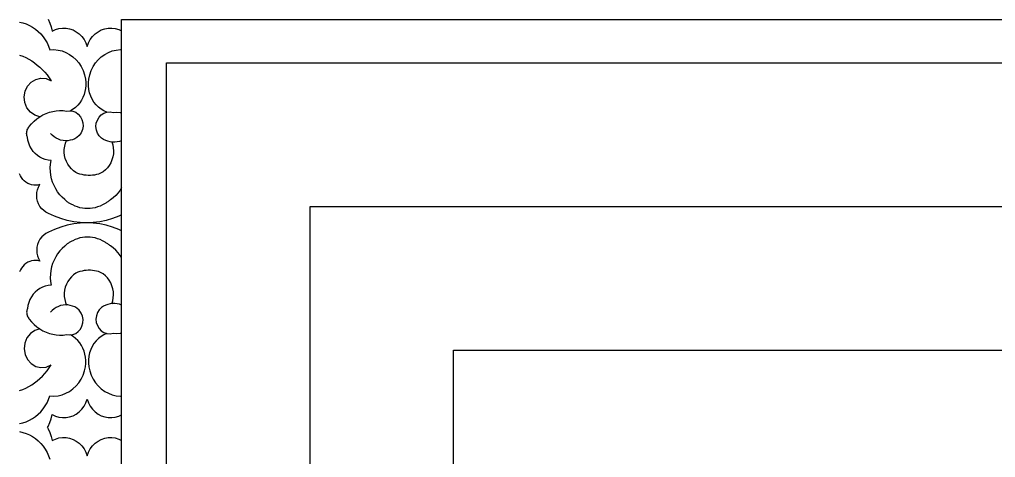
# Model space of a CAD drawing. Extents: x 1188826 to 1909461, y 608442 to 1651179.
# Drawn here: x 1660781 to 1661461, y 1032239 to 1032543 of the extents above; entities that cross this region are included whole.
import ezdxf

# ---------------------------------------------------------------- set-up
doc = ezdxf.new("R2010")
doc.units = 0
doc.header["$LTSCALE"] = 1000
doc.header["$MEASUREMENT"] = 0
doc.layers.add('立面线', color=40, linetype='Continuous')

msp = doc.modelspace()

# ---------------------------------------------------------------- linework, layer by layer
at = {"layer": '立面线'}
for p, q in [((1660781.41, 1032541.6), (1660783.79, 1032541.09)), ((1660783.79, 1032541.09), (1660786.11, 1032540.35)), ((1660786.11, 1032540.35), (1660788.36, 1032539.38)), ((1660788.36, 1032539.38), (1660790.52, 1032538.19)), ((1660790.52, 1032538.19), (1660792.57, 1032536.79)), ((1660801.26, 1032543.64), (1660802.51, 1032541)), ((1660802.51, 1032541), (1660803.5, 1032538.24)), ((1660803.5, 1032538.24), (1660804.23, 1032535.38)), ((1660852.52, 1028443.42), (1660852.52, 1032543.42)), ((1660852.52, 1032543.42), (1668914.97, 1032543.42)), ((1660792.57, 1032536.79), (1660794.5, 1032535.2)), ((1660794.5, 1032535.2), (1660796.27, 1032533.42)), ((1660796.27, 1032533.42), (1660797.9, 1032531.48)), ((1660797.9, 1032531.48), (1660799.34, 1032529.38)), ((1660804.23, 1032535.38), (1660806.5, 1032536.46)), ((1660806.5, 1032536.46), (1660808.89, 1032537.17)), ((1660808.89, 1032537.17), (1660811.36, 1032537.5)), ((1660811.36, 1032537.5), (1660813.84, 1032537.44)), ((1660813.84, 1032537.44), (1660816.29, 1032537)), ((1660816.29, 1032537), (1660818.65, 1032536.18)), ((1660818.65, 1032536.18), (1660820.88, 1032534.99)), ((1660820.88, 1032534.99), (1660822.93, 1032533.48)), ((1660822.93, 1032533.48), (1660824.75, 1032531.65)), ((1660824.75, 1032531.65), (1660826.31, 1032529.57)), ((1660830.7, 1032529.57), (1660832.26, 1032531.65)), ((1660832.26, 1032531.65), (1660834.08, 1032533.48)), ((1660834.08, 1032533.48), (1660836.13, 1032534.99)), ((1660836.13, 1032534.99), (1660838.36, 1032536.18)), ((1660838.36, 1032536.18), (1660840.72, 1032537)), ((1660840.72, 1032537), (1660843.17, 1032537.44)), ((1660843.17, 1032537.44), (1660845.65, 1032537.5)), ((1660845.65, 1032537.5), (1660848.11, 1032537.17)), ((1660848.11, 1032537.17), (1660850.51, 1032536.46)), ((1660850.51, 1032536.46), (1660852.52, 1032535.5)), ((1660799.34, 1032529.38), (1660800.61, 1032527.15)), ((1660800.61, 1032527.15), (1660801.68, 1032524.8)), ((1660801.68, 1032524.8), (1660802.54, 1032522.36)), ((1660826.31, 1032529.57), (1660827.57, 1032527.26)), ((1660827.57, 1032527.26), (1660828.5, 1032524.78)), ((1660828.5, 1032524.78), (1660829.44, 1032527.26)), ((1660829.44, 1032527.26), (1660830.7, 1032529.57)), ((1660781.41, 1032518.74), (1660783.62, 1032517.91)), ((1660783.62, 1032517.91), (1660785.77, 1032516.94)), ((1660802.54, 1032522.36), (1660805.39, 1032522.49)), ((1660805.39, 1032522.49), (1660808.23, 1032522.23)), ((1660808.23, 1032522.23), (1660811.02, 1032521.59)), ((1660811.02, 1032521.59), (1660813.71, 1032520.58)), ((1660813.71, 1032520.58), (1660816.27, 1032519.21)), ((1660816.27, 1032519.21), (1660818.64, 1032517.51)), ((1660818.64, 1032517.51), (1660820.8, 1032515.5)), ((1660836.21, 1032515.5), (1660838.37, 1032517.51)), ((1660838.37, 1032517.51), (1660840.74, 1032519.21)), ((1660840.74, 1032519.21), (1660843.29, 1032520.58)), ((1660843.29, 1032520.58), (1660845.99, 1032521.59)), ((1660845.99, 1032521.59), (1660848.78, 1032522.23)), ((1660848.78, 1032522.23), (1660851.62, 1032522.49)), ((1660851.62, 1032522.49), (1660852.52, 1032522.45)), ((1660785.77, 1032516.94), (1660787.88, 1032515.84)), ((1660787.88, 1032515.84), (1660789.92, 1032514.62)), ((1660789.92, 1032514.62), (1660791.9, 1032513.28)), ((1660791.9, 1032513.28), (1660793.81, 1032511.81)), ((1660793.81, 1032511.81), (1660795.63, 1032510.24)), ((1660820.8, 1032515.5), (1660822.7, 1032513.21)), ((1660822.7, 1032513.21), (1660824.32, 1032510.68)), ((1660824.32, 1032510.68), (1660825.64, 1032507.95)), ((1660831.37, 1032507.95), (1660832.68, 1032510.68)), ((1660832.68, 1032510.68), (1660834.31, 1032513.21)), ((1660834.31, 1032513.21), (1660836.21, 1032515.5)), ((1660883.74, 1028413.42), (1660883.74, 1032513.42)), ((1660883.74, 1032513.42), (1668883.75, 1032513.42)), ((1660795.63, 1032510.24), (1660797.37, 1032508.56)), ((1660797.37, 1032508.56), (1660799.02, 1032506.77)), ((1660799.02, 1032506.77), (1660800.58, 1032504.89)), ((1660800.58, 1032504.89), (1660802.03, 1032502.91)), ((1660825.64, 1032507.95), (1660826.63, 1032505.06)), ((1660826.63, 1032505.06), (1660827.27, 1032502.06)), ((1660829.74, 1032502.06), (1660830.38, 1032505.06)), ((1660830.38, 1032505.06), (1660831.37, 1032507.95)), ((1660785.25, 1032493.52), (1660786.92, 1032497.05)), ((1660786.92, 1032497.05), (1660789.48, 1032499.91)), ((1660789.48, 1032499.91), (1660792.7, 1032501.84)), ((1660792.7, 1032501.84), (1660796.3, 1032502.67)), ((1660796.3, 1032502.67), (1660799.97, 1032502.33)), ((1660799.97, 1032502.33), (1660803.38, 1032500.85)), ((1660802.03, 1032502.91), (1660803.38, 1032500.85)), ((1660827.27, 1032502.06), (1660827.53, 1032499.87)), ((1660827.57, 1032497.67), (1660827.39, 1032495.47)), ((1660827.53, 1032499.87), (1660827.57, 1032497.67)), ((1660829.46, 1032497.24), (1660829.47, 1032499.66)), ((1660829.71, 1032494.83), (1660829.46, 1032497.24)), ((1660829.47, 1032499.66), (1660829.74, 1032502.06)), ((1660784.61, 1032489.61), (1660785.25, 1032493.52)), ((1660826.38, 1032491.2), (1660825.56, 1032489.17)), ((1660826.99, 1032493.3), (1660826.38, 1032491.2)), ((1660827.39, 1032495.47), (1660826.99, 1032493.3)), ((1660830.23, 1032492.48), (1660829.71, 1032494.83)), ((1660831, 1032490.2), (1660830.23, 1032492.48)), ((1660832.02, 1032488.04), (1660831, 1032490.2)), ((1660785.05, 1032485.66), (1660784.61, 1032489.61)), ((1660786.53, 1032482.03), (1660785.05, 1032485.66)), ((1660821.97, 1032483.83), (1660820.44, 1032482.36)), ((1660823.34, 1032485.47), (1660821.97, 1032483.83)), ((1660824.54, 1032487.26), (1660823.34, 1032485.47)), ((1660825.56, 1032489.17), (1660824.54, 1032487.26)), ((1660833.26, 1032486.03), (1660832.02, 1032488.04)), ((1660834.72, 1032484.18), (1660833.26, 1032486.03)), ((1660836.37, 1032482.54), (1660834.72, 1032484.18)), ((1660788.94, 1032479.03), (1660786.53, 1032482.03)), ((1660792.05, 1032476.91), (1660788.94, 1032479.03)), ((1660795.6, 1032475.86), (1660792.05, 1032476.91)), ((1660795.6, 1032475.86), (1660797.65, 1032477.06)), ((1660797.65, 1032477.06), (1660799.87, 1032478.1)), ((1660799.87, 1032478.1), (1660802.17, 1032478.94)), ((1660802.17, 1032478.94), (1660804.52, 1032479.56)), ((1660804.52, 1032479.56), (1660806.92, 1032479.95)), ((1660806.92, 1032479.95), (1660809.34, 1032480.12)), ((1660809.34, 1032480.12), (1660811.76, 1032480.06)), ((1660811.76, 1032480.06), (1660814.17, 1032479.78)), ((1660814.17, 1032479.78), (1660816.34, 1032480.03)), ((1660816.34, 1032480.03), (1660818.5, 1032479.73)), ((1660818.77, 1032481.08), (1660816.99, 1032480)), ((1660818.5, 1032479.73), (1660820.55, 1032478.91)), ((1660820.44, 1032482.36), (1660818.77, 1032481.08)), ((1660820.55, 1032478.91), (1660822.36, 1032477.6)), ((1660822.36, 1032477.6), (1660823.84, 1032475.87)), ((1660838.18, 1032481.11), (1660836.37, 1032482.54)), ((1660836.78, 1032475.49), (1660838.35, 1032477.12)), ((1660840.14, 1032479.93), (1660838.18, 1032481.11)), ((1660838.35, 1032477.12), (1660840.22, 1032478.32)), ((1660842.22, 1032479.01), (1660840.14, 1032479.93)), ((1660840.22, 1032478.32), (1660842.22, 1032479.01)), ((1660842.22, 1032479.01), (1660842.3, 1032479.03)), ((1660842.3, 1032479.03), (1660844.48, 1032479.19)), ((1660844.48, 1032479.19), (1660846.63, 1032478.81)), ((1660846.63, 1032478.81), (1660849.05, 1032478.95)), ((1660849.05, 1032478.95), (1660851.48, 1032478.87)), ((1660851.48, 1032478.87), (1660852.52, 1032478.73)), ((1660788.24, 1032468.97), (1660789.85, 1032470.93)), ((1660789.85, 1032470.93), (1660791.61, 1032472.73)), ((1660791.61, 1032472.73), (1660793.5, 1032474.36)), ((1660793.5, 1032474.36), (1660795.52, 1032475.81)), ((1660795.52, 1032475.81), (1660795.6, 1032475.86)), ((1660823.84, 1032475.87), (1660824.91, 1032473.82)), ((1660824.91, 1032473.82), (1660825.52, 1032471.56)), ((1660825.52, 1032471.56), (1660825.63, 1032469.21)), ((1660834.65, 1032468.95), (1660834.88, 1032471.29)), ((1660834.88, 1032471.29), (1660835.6, 1032473.51)), ((1660835.6, 1032473.51), (1660836.78, 1032475.49)), ((1660786.38, 1032464.17), (1660786.41, 1032464.83)), ((1660786.42, 1032463.5), (1660786.38, 1032464.17)), ((1660786.41, 1032464.83), (1660786.49, 1032465.5)), ((1660786.52, 1032462.84), (1660786.42, 1032463.5)), ((1660786.49, 1032465.5), (1660786.64, 1032466.15)), ((1660786.64, 1032466.15), (1660786.85, 1032466.78)), ((1660786.85, 1032466.78), (1660787.12, 1032467.38)), ((1660787.12, 1032467.38), (1660787.44, 1032467.95)), ((1660787.44, 1032467.95), (1660787.82, 1032468.48)), ((1660787.82, 1032468.48), (1660788.24, 1032468.97)), ((1660804.16, 1032462.96), (1660802.95, 1032464.21)), ((1660824.35, 1032464.75), (1660823.04, 1032462.87)), ((1660825.23, 1032466.9), (1660824.35, 1032464.75)), ((1660825.63, 1032469.21), (1660825.23, 1032466.9)), ((1660834.93, 1032466.61), (1660834.65, 1032468.95)), ((1660835.7, 1032464.41), (1660834.93, 1032466.61)), ((1660836.91, 1032462.46), (1660835.7, 1032464.41)), ((1660786.68, 1032462.19), (1660786.52, 1032462.84)), ((1660786.9, 1032461.57), (1660786.68, 1032462.19)), ((1660787.27, 1032459.43), (1660786.9, 1032461.57)), ((1660787.86, 1032457.34), (1660787.27, 1032459.43)), ((1660788.68, 1032455.35), (1660787.86, 1032457.34)), ((1660805.49, 1032461.86), (1660804.16, 1032462.96)), ((1660806.93, 1032460.93), (1660805.49, 1032461.86)), ((1660808.45, 1032460.19), (1660806.93, 1032460.93)), ((1660810.05, 1032459.63), (1660808.45, 1032460.19)), ((1660811.69, 1032459.28), (1660810.05, 1032459.63)), ((1660813.36, 1032459.12), (1660811.69, 1032459.28)), ((1660812.85, 1032455.29), (1660813.35, 1032457.38)), ((1660813.35, 1032457.38), (1660814.09, 1032459.38)), ((1660815.03, 1032459.17), (1660813.36, 1032459.12)), ((1660816.69, 1032459.43), (1660815.03, 1032459.17)), ((1660818.31, 1032459.88), (1660816.69, 1032459.43)), ((1660819.87, 1032460.53), (1660818.31, 1032459.88)), ((1660821.36, 1032461.37), (1660819.87, 1032460.53)), ((1660823.04, 1032462.87), (1660821.36, 1032461.37)), ((1660838.52, 1032460.86), (1660836.91, 1032462.46)), ((1660839.93, 1032459.99), (1660838.52, 1032460.86)), ((1660841.42, 1032459.27), (1660839.93, 1032459.99)), ((1660842.97, 1032458.73), (1660841.42, 1032459.27)), ((1660844.56, 1032458.36), (1660842.97, 1032458.73)), ((1660846.18, 1032458.17), (1660844.56, 1032458.36)), ((1660845.67, 1032458.44), (1660846.31, 1032456.4)), ((1660847.81, 1032458.16), (1660846.18, 1032458.17)), ((1660846.31, 1032456.4), (1660846.7, 1032454.28)), ((1660849.44, 1032458.34), (1660847.81, 1032458.16)), ((1660851.03, 1032458.69), (1660849.44, 1032458.34)), ((1660852.52, 1032459.19), (1660851.03, 1032458.69)), ((1660789.71, 1032453.48), (1660788.68, 1032455.35)), ((1660790.93, 1032451.75), (1660789.71, 1032453.48)), ((1660792.34, 1032450.19), (1660790.93, 1032451.75)), ((1660793.91, 1032448.82), (1660792.34, 1032450.19)), ((1660812.58, 1032451), (1660812.59, 1032453.15)), ((1660812.82, 1032448.86), (1660812.58, 1032451)), ((1660812.59, 1032453.15), (1660812.85, 1032455.29)), ((1660846.75, 1032449.98), (1660846.4, 1032447.86)), ((1660846.7, 1032454.28), (1660846.85, 1032452.13)), ((1660846.85, 1032452.13), (1660846.75, 1032449.98)), ((1660795.62, 1032447.65), (1660793.91, 1032448.82)), ((1660797.44, 1032446.72), (1660795.62, 1032447.65)), ((1660799.35, 1032446.02), (1660797.44, 1032446.72)), ((1660801.33, 1032445.56), (1660799.35, 1032446.02)), ((1660803.34, 1032445.37), (1660801.33, 1032445.56)), ((1660802.82, 1032440.28), (1660802.97, 1032442.84)), ((1660802.97, 1032442.84), (1660803.34, 1032445.37)), ((1660813.31, 1032446.77), (1660812.82, 1032448.86)), ((1660814.04, 1032444.76), (1660813.31, 1032446.77)), ((1660814.99, 1032442.87), (1660814.04, 1032444.76)), ((1660816.16, 1032441.12), (1660814.99, 1032442.87)), ((1660844.98, 1032443.84), (1660843.93, 1032442.01)), ((1660845.8, 1032445.8), (1660844.98, 1032443.84)), ((1660846.4, 1032447.86), (1660845.8, 1032445.8)), ((1660782.02, 1032434.82), (1660781.41, 1032436.23)), ((1660802.91, 1032437.73), (1660802.82, 1032440.28)), ((1660803.21, 1032435.19), (1660802.91, 1032437.73)), ((1660817.52, 1032439.54), (1660816.16, 1032441.12)), ((1660819.05, 1032438.16), (1660817.52, 1032439.54)), ((1660820.73, 1032436.99), (1660819.05, 1032438.16)), ((1660822.1, 1032436.43), (1660820.73, 1032436.99)), ((1660823.5, 1032435.95), (1660822.1, 1032436.43)), ((1660824.92, 1032435.57), (1660823.5, 1032435.95)), ((1660836.5, 1032436), (1660835.08, 1032435.61)), ((1660837.89, 1032436.48), (1660836.5, 1032436)), ((1660839.63, 1032437.55), (1660837.89, 1032436.48)), ((1660841.23, 1032438.83), (1660839.63, 1032437.55)), ((1660842.67, 1032440.33), (1660841.23, 1032438.83)), ((1660843.93, 1032442.01), (1660842.67, 1032440.33)), ((1660782.79, 1032433.5), (1660782.02, 1032434.82)), ((1660783.7, 1032432.29), (1660782.79, 1032433.5)), ((1660784.74, 1032431.22), (1660783.7, 1032432.29)), ((1660785.9, 1032430.28), (1660784.74, 1032431.22)), ((1660787.15, 1032429.51), (1660785.9, 1032430.28)), ((1660788.48, 1032428.9), (1660787.15, 1032429.51)), ((1660803.74, 1032432.69), (1660803.21, 1032435.19)), ((1660804.48, 1032430.26), (1660803.74, 1032432.69)), ((1660805.44, 1032427.92), (1660804.48, 1032430.26)), ((1660826.36, 1032435.28), (1660824.92, 1032435.57)), ((1660827.81, 1032435.09), (1660826.36, 1032435.28)), ((1660829.27, 1032435), (1660827.81, 1032435.09)), ((1660830.73, 1032435.01), (1660829.27, 1032435)), ((1660832.19, 1032435.11), (1660830.73, 1032435.01)), ((1660833.65, 1032435.31), (1660832.19, 1032435.11)), ((1660835.08, 1032435.61), (1660833.65, 1032435.31)), ((1660789.86, 1032428.48), (1660788.48, 1032428.9)), ((1660791.29, 1032428.24), (1660789.86, 1032428.48)), ((1660792.73, 1032428.18), (1660791.29, 1032428.24)), ((1660794.17, 1032428.32), (1660792.73, 1032428.18)), ((1660793.42, 1032421.02), (1660793.55, 1032423.04)), ((1660793.55, 1032423.04), (1660793.96, 1032425.01)), ((1660793.96, 1032425.01), (1660794.64, 1032426.89)), ((1660795.58, 1032428.64), (1660794.17, 1032428.32)), ((1660794.64, 1032426.89), (1660795.58, 1032428.64)), ((1660806.59, 1032425.69), (1660805.44, 1032427.92)), ((1660807.94, 1032423.58), (1660806.59, 1032425.69)), ((1660809.47, 1032421.62), (1660807.94, 1032423.58)), ((1660850.08, 1032422.84), (1660848.43, 1032421.06)), ((1660851.54, 1032424.79), (1660850.08, 1032422.84)), ((1660852.52, 1032426.39), (1660851.54, 1032424.79)), ((1660793.57, 1032419.01), (1660793.42, 1032421.02)), ((1660794.01, 1032417.04), (1660793.57, 1032419.01)), ((1660794.71, 1032415.16), (1660794.01, 1032417.04)), ((1660811.16, 1032419.83), (1660809.47, 1032421.62)), ((1660813, 1032418.22), (1660811.16, 1032419.83)), ((1660813.4, 1032417.82), (1660813, 1032418.22)), ((1660813.81, 1032417.44), (1660813.4, 1032417.82)), ((1660814.23, 1032417.07), (1660813.81, 1032417.44)), ((1660814.66, 1032416.72), (1660814.23, 1032417.07)), ((1660815.1, 1032416.38), (1660814.66, 1032416.72)), ((1660815.56, 1032416.06), (1660815.1, 1032416.38)), ((1660816.02, 1032415.75), (1660815.56, 1032416.06)), ((1660816.49, 1032415.47), (1660816.02, 1032415.75)), ((1660816.97, 1032415.2), (1660816.49, 1032415.47)), ((1660841.05, 1032415.55), (1660840.57, 1032415.27)), ((1660841.52, 1032415.84), (1660841.05, 1032415.55)), ((1660841.99, 1032416.14), (1660841.52, 1032415.84)), ((1660842.45, 1032416.44), (1660841.99, 1032416.14)), ((1660842.91, 1032416.75), (1660842.45, 1032416.44)), ((1660843.37, 1032417.07), (1660842.91, 1032416.75)), ((1660843.82, 1032417.4), (1660843.37, 1032417.07)), ((1660844.26, 1032417.74), (1660843.82, 1032417.4)), ((1660844.7, 1032418.09), (1660844.26, 1032417.74)), ((1660846.64, 1032419.47), (1660844.7, 1032418.09)), ((1660848.43, 1032421.06), (1660846.64, 1032419.47)), ((1660795.67, 1032413.43), (1660794.71, 1032415.16)), ((1660796.86, 1032411.87), (1660795.67, 1032413.43)), ((1660798.25, 1032410.52), (1660796.86, 1032411.87)), ((1660799.82, 1032409.41), (1660798.25, 1032410.52)), ((1660801.53, 1032408.57), (1660799.82, 1032409.41)), ((1660817.46, 1032414.94), (1660816.97, 1032415.2)), ((1660817.95, 1032414.71), (1660817.46, 1032414.94)), ((1660818.45, 1032414.49), (1660817.95, 1032414.71)), ((1660820.09, 1032413.72), (1660818.45, 1032414.49)), ((1660821.77, 1032413.08), (1660820.09, 1032413.72)), ((1660823.49, 1032412.59), (1660821.77, 1032413.08)), ((1660825.24, 1032412.23), (1660823.49, 1032412.59)), ((1660827, 1032412.01), (1660825.24, 1032412.23)), ((1660828.78, 1032411.94), (1660827, 1032412.01)), ((1660830.56, 1032412.01), (1660828.78, 1032411.94)), ((1660832.33, 1032412.23), (1660830.56, 1032412.01)), ((1660834.08, 1032412.59), (1660832.33, 1032412.23)), ((1660835.8, 1032413.08), (1660834.08, 1032412.59)), ((1660837.48, 1032413.72), (1660835.8, 1032413.08)), ((1660839.11, 1032414.49), (1660837.48, 1032413.72)), ((1660839.6, 1032414.74), (1660839.11, 1032414.49)), ((1660840.09, 1032415), (1660839.6, 1032414.74)), ((1660840.57, 1032415.27), (1660840.09, 1032415)), ((1660983.71, 1028413.42), (1660983.71, 1032413.43)), ((1660983.71, 1032413.43), (1668783.73, 1032413.43)), ((1660805.83, 1032406.64), (1660801.53, 1032408.61)), ((1660810.21, 1032405.02), (1660805.83, 1032406.64)), ((1660814.64, 1032403.75), (1660810.21, 1032405.02)), ((1660819.13, 1032402.84), (1660814.64, 1032403.75)), ((1660823.64, 1032402.3), (1660819.13, 1032402.84)), ((1660828.17, 1032402.11), (1660823.64, 1032402.3)), ((1660828.17, 1032401.98), (1660823.64, 1032401.8)), ((1660832.7, 1032402.3), (1660828.17, 1032402.11)), ((1660832.7, 1032401.8), (1660828.17, 1032401.98)), ((1660837.22, 1032402.84), (1660832.7, 1032402.3)), ((1660841.7, 1032403.75), (1660837.22, 1032402.84)), ((1660846.14, 1032405.02), (1660841.7, 1032403.75)), ((1660850.52, 1032406.64), (1660846.14, 1032405.02)), ((1660852.52, 1032407.56), (1660850.52, 1032406.64)), ((1660801.53, 1032395.53), (1660799.82, 1032394.69)), ((1660805.83, 1032397.46), (1660801.53, 1032395.49)), ((1660810.21, 1032399.08), (1660805.83, 1032397.46)), ((1660814.64, 1032400.34), (1660810.21, 1032399.08)), ((1660819.13, 1032401.25), (1660814.64, 1032400.34)), ((1660823.64, 1032401.8), (1660819.13, 1032401.25)), ((1660837.22, 1032401.25), (1660832.7, 1032401.8)), ((1660841.7, 1032400.34), (1660837.22, 1032401.25)), ((1660846.14, 1032399.08), (1660841.7, 1032400.34)), ((1660850.52, 1032397.46), (1660846.14, 1032399.08)), ((1660852.52, 1032396.54), (1660850.52, 1032397.46)), ((1660794.71, 1032388.93), (1660794.01, 1032387.05)), ((1660795.67, 1032390.67), (1660794.71, 1032388.93)), ((1660796.86, 1032392.23), (1660795.67, 1032390.67)), ((1660798.25, 1032393.58), (1660796.86, 1032392.23)), ((1660799.82, 1032394.69), (1660798.25, 1032393.58)), ((1660816.02, 1032388.34), (1660815.56, 1032388.03)), ((1660816.49, 1032388.63), (1660816.02, 1032388.34)), ((1660816.97, 1032388.9), (1660816.49, 1032388.63)), ((1660817.46, 1032389.15), (1660816.97, 1032388.9)), ((1660817.95, 1032389.39), (1660817.46, 1032389.15)), ((1660818.45, 1032389.6), (1660817.95, 1032389.39)), ((1660820.09, 1032390.37), (1660818.45, 1032389.6)), ((1660821.77, 1032391.01), (1660820.09, 1032390.37)), ((1660823.49, 1032391.51), (1660821.77, 1032391.01)), ((1660825.24, 1032391.87), (1660823.49, 1032391.51)), ((1660827, 1032392.08), (1660825.24, 1032391.87)), ((1660828.78, 1032392.15), (1660827, 1032392.08)), ((1660830.56, 1032392.08), (1660828.78, 1032392.15)), ((1660832.33, 1032391.87), (1660830.56, 1032392.08)), ((1660834.08, 1032391.51), (1660832.33, 1032391.87)), ((1660835.8, 1032391.01), (1660834.08, 1032391.51)), ((1660837.48, 1032390.37), (1660835.8, 1032391.01)), ((1660839.11, 1032389.6), (1660837.48, 1032390.37)), ((1660839.6, 1032389.35), (1660839.11, 1032389.6)), ((1660840.09, 1032389.09), (1660839.6, 1032389.35)), ((1660840.57, 1032388.82), (1660840.09, 1032389.09)), ((1660841.05, 1032388.54), (1660840.57, 1032388.82)), ((1660841.52, 1032388.25), (1660841.05, 1032388.54)), ((1660841.99, 1032387.96), (1660841.52, 1032388.25)), ((1660793.57, 1032385.09), (1660793.42, 1032383.07)), ((1660793.42, 1032383.07), (1660793.55, 1032381.06)), ((1660794.01, 1032387.05), (1660793.57, 1032385.09)), ((1660809.47, 1032382.47), (1660807.94, 1032380.51)), ((1660811.16, 1032384.27), (1660809.47, 1032382.47)), ((1660813, 1032385.88), (1660811.16, 1032384.27)), ((1660813.4, 1032386.27), (1660813, 1032385.88)), ((1660813.81, 1032386.66), (1660813.4, 1032386.27)), ((1660814.23, 1032387.02), (1660813.81, 1032386.66)), ((1660814.66, 1032387.38), (1660814.23, 1032387.02)), ((1660815.1, 1032387.71), (1660814.66, 1032387.38)), ((1660815.56, 1032388.03), (1660815.1, 1032387.71)), ((1660842.45, 1032387.65), (1660841.99, 1032387.96)), ((1660842.91, 1032387.34), (1660842.45, 1032387.65)), ((1660843.37, 1032387.02), (1660842.91, 1032387.34)), ((1660843.82, 1032386.69), (1660843.37, 1032387.02)), ((1660844.26, 1032386.35), (1660843.82, 1032386.69)), ((1660844.7, 1032386.01), (1660844.26, 1032386.35)), ((1660846.64, 1032384.62), (1660844.7, 1032386.01)), ((1660848.43, 1032383.03), (1660846.64, 1032384.62)), ((1660850.08, 1032381.25), (1660848.43, 1032383.03)), ((1660788.48, 1032375.19), (1660787.15, 1032374.59)), ((1660789.86, 1032375.62), (1660788.48, 1032375.19)), ((1660791.29, 1032375.86), (1660789.86, 1032375.62)), ((1660792.73, 1032375.91), (1660791.29, 1032375.86)), ((1660794.17, 1032375.77), (1660792.73, 1032375.91)), ((1660793.55, 1032381.06), (1660793.96, 1032379.08)), ((1660793.96, 1032379.08), (1660794.64, 1032377.2)), ((1660795.58, 1032375.45), (1660794.17, 1032375.77)), ((1660794.64, 1032377.2), (1660795.58, 1032375.45)), ((1660805.44, 1032376.17), (1660804.48, 1032373.83)), ((1660806.59, 1032378.41), (1660805.44, 1032376.17)), ((1660807.94, 1032380.51), (1660806.59, 1032378.41)), ((1660851.54, 1032379.31), (1660850.08, 1032381.25)), ((1660852.52, 1032377.7), (1660851.54, 1032379.31)), ((1660782.02, 1032369.28), (1660781.41, 1032367.87)), ((1660782.79, 1032370.59), (1660782.02, 1032369.28)), ((1660783.7, 1032371.8), (1660782.79, 1032370.59)), ((1660784.74, 1032372.88), (1660783.7, 1032371.8)), ((1660785.9, 1032373.81), (1660784.74, 1032372.88)), ((1660787.15, 1032374.59), (1660785.9, 1032373.81)), ((1660803.21, 1032368.9), (1660802.91, 1032366.37)), ((1660803.74, 1032371.4), (1660803.21, 1032368.9)), ((1660804.48, 1032373.83), (1660803.74, 1032371.4)), ((1660823.5, 1032368.14), (1660822.1, 1032367.67)), ((1660824.92, 1032368.52), (1660823.5, 1032368.14)), ((1660826.36, 1032368.81), (1660824.92, 1032368.52)), ((1660827.81, 1032369), (1660826.36, 1032368.81)), ((1660829.27, 1032369.09), (1660827.81, 1032369)), ((1660830.73, 1032369.09), (1660829.27, 1032369.09)), ((1660832.19, 1032368.98), (1660830.73, 1032369.09)), ((1660833.65, 1032368.78), (1660832.19, 1032368.98)), ((1660835.08, 1032368.49), (1660833.65, 1032368.78)), ((1660836.5, 1032368.1), (1660835.08, 1032368.49)), ((1660837.89, 1032367.61), (1660836.5, 1032368.1)), ((1660802.91, 1032366.37), (1660802.82, 1032363.81)), ((1660802.82, 1032363.81), (1660802.97, 1032361.25)), ((1660802.97, 1032361.25), (1660803.34, 1032358.73)), ((1660814.99, 1032361.23), (1660814.04, 1032359.33)), ((1660816.16, 1032362.98), (1660814.99, 1032361.23)), ((1660817.52, 1032364.55), (1660816.16, 1032362.98)), ((1660819.05, 1032365.94), (1660817.52, 1032364.55)), ((1660820.73, 1032367.1), (1660819.05, 1032365.94)), ((1660822.1, 1032367.67), (1660820.73, 1032367.1)), ((1660839.63, 1032366.55), (1660837.89, 1032367.61)), ((1660841.23, 1032365.26), (1660839.63, 1032366.55)), ((1660842.67, 1032363.76), (1660841.23, 1032365.26)), ((1660843.93, 1032362.09), (1660842.67, 1032363.76)), ((1660844.98, 1032360.25), (1660843.93, 1032362.09)), ((1660793.91, 1032355.28), (1660792.34, 1032353.91)), ((1660795.62, 1032356.44), (1660793.91, 1032355.28)), ((1660797.44, 1032357.38), (1660795.62, 1032356.44)), ((1660799.35, 1032358.08), (1660797.44, 1032357.38)), ((1660801.33, 1032358.53), (1660799.35, 1032358.08)), ((1660803.34, 1032358.73), (1660801.33, 1032358.53)), ((1660812.82, 1032355.23), (1660812.58, 1032353.1)), ((1660813.31, 1032357.32), (1660812.82, 1032355.23)), ((1660814.04, 1032359.33), (1660813.31, 1032357.32)), ((1660845.8, 1032358.29), (1660844.98, 1032360.25)), ((1660846.4, 1032356.23), (1660845.8, 1032358.29)), ((1660846.75, 1032354.11), (1660846.4, 1032356.23)), ((1660788.68, 1032348.74), (1660787.86, 1032346.75)), ((1660789.71, 1032350.61), (1660788.68, 1032348.74)), ((1660790.93, 1032352.34), (1660789.71, 1032350.61)), ((1660792.34, 1032353.91), (1660790.93, 1032352.34)), ((1660812.58, 1032353.1), (1660812.59, 1032350.94)), ((1660812.59, 1032350.94), (1660812.85, 1032348.8)), ((1660812.85, 1032348.8), (1660813.35, 1032346.72)), ((1660845.67, 1032345.65), (1660846.31, 1032347.7)), ((1660846.31, 1032347.7), (1660846.7, 1032349.81)), ((1660846.7, 1032349.81), (1660846.85, 1032351.96)), ((1660846.85, 1032351.96), (1660846.75, 1032354.11)), ((1660786.52, 1032341.26), (1660786.42, 1032340.6)), ((1660786.68, 1032341.9), (1660786.52, 1032341.26)), ((1660786.9, 1032342.53), (1660786.68, 1032341.9)), ((1660787.27, 1032344.67), (1660786.9, 1032342.53)), ((1660787.86, 1032346.75), (1660787.27, 1032344.67)), ((1660804.16, 1032341.14), (1660802.95, 1032339.88)), ((1660805.49, 1032342.23), (1660804.16, 1032341.14)), ((1660806.93, 1032343.16), (1660805.49, 1032342.23)), ((1660808.45, 1032343.91), (1660806.93, 1032343.16)), ((1660810.05, 1032344.46), (1660808.45, 1032343.91)), ((1660811.69, 1032344.82), (1660810.05, 1032344.46)), ((1660813.36, 1032344.97), (1660811.69, 1032344.82)), ((1660813.35, 1032346.72), (1660814.09, 1032344.72)), ((1660815.03, 1032344.92), (1660813.36, 1032344.97)), ((1660816.69, 1032344.67), (1660815.03, 1032344.92)), ((1660818.31, 1032344.21), (1660816.69, 1032344.67)), ((1660819.87, 1032343.56), (1660818.31, 1032344.21)), ((1660821.36, 1032342.72), (1660819.87, 1032343.56)), ((1660823.04, 1032341.22), (1660821.36, 1032342.72)), ((1660824.35, 1032339.35), (1660823.04, 1032341.22)), ((1660836.91, 1032341.64), (1660835.7, 1032339.68)), ((1660838.52, 1032343.23), (1660836.91, 1032341.64)), ((1660839.93, 1032344.11), (1660838.52, 1032343.23)), ((1660841.42, 1032344.82), (1660839.93, 1032344.11)), ((1660842.97, 1032345.36), (1660841.42, 1032344.82)), ((1660844.56, 1032345.73), (1660842.97, 1032345.36)), ((1660846.18, 1032345.92), (1660844.56, 1032345.73)), ((1660847.81, 1032345.93), (1660846.18, 1032345.92)), ((1660849.44, 1032345.76), (1660847.81, 1032345.93)), ((1660851.03, 1032345.4), (1660849.44, 1032345.76)), ((1660852.52, 1032344.9), (1660851.03, 1032345.4)), ((1660786.42, 1032340.6), (1660786.38, 1032339.93)), ((1660786.38, 1032339.93), (1660786.41, 1032339.26)), ((1660786.41, 1032339.26), (1660786.49, 1032338.6)), ((1660786.49, 1032338.6), (1660786.64, 1032337.95)), ((1660786.64, 1032337.95), (1660786.85, 1032337.32)), ((1660786.85, 1032337.32), (1660787.12, 1032336.72)), ((1660787.12, 1032336.72), (1660787.44, 1032336.14)), ((1660787.44, 1032336.14), (1660787.82, 1032335.61)), ((1660787.82, 1032335.61), (1660788.24, 1032335.12)), ((1660788.24, 1032335.12), (1660789.85, 1032333.16)), ((1660825.23, 1032337.19), (1660824.35, 1032339.35)), ((1660825.63, 1032334.88), (1660825.23, 1032337.19)), ((1660825.52, 1032332.53), (1660825.63, 1032334.88)), ((1660834.93, 1032337.48), (1660834.65, 1032335.15)), ((1660834.65, 1032335.15), (1660834.88, 1032332.81)), ((1660835.7, 1032339.68), (1660834.93, 1032337.48)), ((1660792.05, 1032327.19), (1660788.94, 1032325.07)), ((1660789.85, 1032333.16), (1660791.61, 1032331.36)), ((1660791.61, 1032331.36), (1660793.5, 1032329.73)), ((1660795.6, 1032328.23), (1660792.05, 1032327.19)), ((1660793.5, 1032329.73), (1660795.52, 1032328.29)), ((1660795.52, 1032328.29), (1660795.6, 1032328.23)), ((1660795.6, 1032328.23), (1660797.65, 1032327.04)), ((1660822.36, 1032326.5), (1660823.84, 1032328.22)), ((1660823.84, 1032328.22), (1660824.91, 1032330.27)), ((1660824.91, 1032330.27), (1660825.52, 1032332.53)), ((1660834.88, 1032332.81), (1660835.6, 1032330.59)), ((1660835.6, 1032330.59), (1660836.78, 1032328.61)), ((1660836.78, 1032328.61), (1660838.35, 1032326.97)), ((1660786.53, 1032322.06), (1660785.05, 1032318.43)), ((1660788.94, 1032325.07), (1660786.53, 1032322.06)), ((1660797.65, 1032327.04), (1660799.87, 1032325.99)), ((1660799.87, 1032325.99), (1660802.17, 1032325.15)), ((1660802.17, 1032325.15), (1660804.52, 1032324.54)), ((1660804.52, 1032324.54), (1660806.92, 1032324.14)), ((1660806.92, 1032324.14), (1660809.34, 1032323.97)), ((1660809.34, 1032323.97), (1660811.76, 1032324.03)), ((1660811.76, 1032324.03), (1660814.17, 1032324.32)), ((1660814.17, 1032324.32), (1660816.34, 1032324.06)), ((1660816.34, 1032324.06), (1660818.5, 1032324.36)), ((1660818.77, 1032323.01), (1660816.99, 1032324.1)), ((1660818.5, 1032324.36), (1660820.55, 1032325.18)), ((1660820.44, 1032321.73), (1660818.77, 1032323.01)), ((1660821.97, 1032320.26), (1660820.44, 1032321.73)), ((1660820.55, 1032325.18), (1660822.36, 1032326.5)), ((1660836.37, 1032321.56), (1660834.72, 1032319.91)), ((1660838.18, 1032322.98), (1660836.37, 1032321.56)), ((1660840.14, 1032324.16), (1660838.18, 1032322.98)), ((1660838.35, 1032326.97), (1660840.22, 1032325.77)), ((1660842.22, 1032325.09), (1660840.14, 1032324.16)), ((1660840.22, 1032325.77), (1660842.22, 1032325.09)), ((1660842.22, 1032325.09), (1660842.3, 1032325.07)), ((1660842.3, 1032325.07), (1660844.48, 1032324.9)), ((1660844.48, 1032324.9), (1660846.63, 1032325.28)), ((1660846.63, 1032325.28), (1660849.05, 1032325.14)), ((1660849.05, 1032325.14), (1660851.48, 1032325.23)), ((1660851.48, 1032325.23), (1660852.52, 1032325.36)), ((1660785.05, 1032318.43), (1660784.61, 1032314.49)), ((1660784.61, 1032314.49), (1660785.25, 1032310.58)), ((1660823.34, 1032318.63), (1660821.97, 1032320.26)), ((1660824.54, 1032316.84), (1660823.34, 1032318.63)), ((1660825.56, 1032314.92), (1660824.54, 1032316.84)), ((1660826.38, 1032312.9), (1660825.56, 1032314.92)), ((1660831, 1032313.89), (1660830.23, 1032311.62)), ((1660832.02, 1032316.05), (1660831, 1032313.89)), ((1660833.26, 1032318.07), (1660832.02, 1032316.05)), ((1660834.72, 1032319.91), (1660833.26, 1032318.07)), ((1660785.25, 1032310.58), (1660786.92, 1032307.04)), ((1660786.92, 1032307.04), (1660789.48, 1032304.18)), ((1660826.99, 1032310.79), (1660826.38, 1032312.9)), ((1660827.39, 1032308.63), (1660826.99, 1032310.79)), ((1660827.57, 1032306.43), (1660827.39, 1032308.63)), ((1660829.71, 1032309.26), (1660829.46, 1032306.85)), ((1660829.46, 1032306.85), (1660829.47, 1032304.43)), ((1660830.23, 1032311.62), (1660829.71, 1032309.26)), ((1661083.69, 1028413.42), (1661083.69, 1032313.43)), ((1661083.69, 1032313.43), (1668683.7, 1032313.43)), ((1660789.48, 1032304.18), (1660792.7, 1032302.25)), ((1660792.7, 1032302.25), (1660796.3, 1032301.42)), ((1660796.3, 1032301.42), (1660799.97, 1032301.76)), ((1660799.97, 1032301.76), (1660803.38, 1032303.24)), ((1660800.58, 1032299.21), (1660802.03, 1032301.18)), ((1660802.03, 1032301.18), (1660803.38, 1032303.24)), ((1660826.63, 1032299.03), (1660827.27, 1032302.03)), ((1660827.27, 1032302.03), (1660827.53, 1032304.22)), ((1660827.53, 1032304.22), (1660827.57, 1032306.43)), ((1660829.47, 1032304.43), (1660829.74, 1032302.03)), ((1660829.74, 1032302.03), (1660830.38, 1032299.03)), ((1660793.81, 1032292.28), (1660795.63, 1032293.85)), ((1660795.63, 1032293.85), (1660797.37, 1032295.54)), ((1660797.37, 1032295.54), (1660799.02, 1032297.32)), ((1660799.02, 1032297.32), (1660800.58, 1032299.21)), ((1660822.7, 1032290.89), (1660824.32, 1032293.42)), ((1660824.32, 1032293.42), (1660825.64, 1032296.15)), ((1660825.64, 1032296.15), (1660826.63, 1032299.03)), ((1660830.38, 1032299.03), (1660831.37, 1032296.15)), ((1660831.37, 1032296.15), (1660832.68, 1032293.42)), ((1660832.68, 1032293.42), (1660834.31, 1032290.89)), ((1660783.62, 1032286.19), (1660785.77, 1032287.15)), ((1660785.77, 1032287.15), (1660787.88, 1032288.25)), ((1660787.88, 1032288.25), (1660789.92, 1032289.47)), ((1660789.92, 1032289.47), (1660791.9, 1032290.82)), ((1660791.9, 1032290.82), (1660793.81, 1032292.28)), ((1660816.27, 1032284.88), (1660818.64, 1032286.58)), ((1660818.64, 1032286.58), (1660820.8, 1032288.6)), ((1660820.8, 1032288.6), (1660822.7, 1032290.89)), ((1660834.31, 1032290.89), (1660836.21, 1032288.6)), ((1660836.21, 1032288.6), (1660838.37, 1032286.58)), ((1660838.37, 1032286.58), (1660840.74, 1032284.88)), ((1660781.41, 1032285.35), (1660783.62, 1032286.19)), ((1660801.68, 1032279.29), (1660802.54, 1032281.74)), ((1660802.54, 1032281.74), (1660805.39, 1032281.61)), ((1660805.39, 1032281.61), (1660808.23, 1032281.86)), ((1660808.23, 1032281.86), (1660811.02, 1032282.5)), ((1660811.02, 1032282.5), (1660813.71, 1032283.51)), ((1660813.71, 1032283.51), (1660816.27, 1032284.88)), ((1660840.74, 1032284.88), (1660843.29, 1032283.51)), ((1660843.29, 1032283.51), (1660845.99, 1032282.5)), ((1660845.99, 1032282.5), (1660848.78, 1032281.86)), ((1660848.78, 1032281.86), (1660851.62, 1032281.61)), ((1660851.62, 1032281.61), (1660852.52, 1032281.65)), ((1660797.9, 1032272.62), (1660799.34, 1032274.71)), ((1660799.34, 1032274.71), (1660800.61, 1032276.95)), ((1660800.61, 1032276.95), (1660801.68, 1032279.29)), ((1660824.75, 1032272.44), (1660826.31, 1032274.53)), ((1660826.31, 1032274.53), (1660827.57, 1032276.83)), ((1660827.57, 1032276.83), (1660828.5, 1032279.32)), ((1660828.5, 1032279.32), (1660829.44, 1032276.83)), ((1660829.44, 1032276.83), (1660830.7, 1032274.53)), ((1660830.7, 1032274.53), (1660832.26, 1032272.44)), ((1660790.52, 1032265.9), (1660792.57, 1032267.3)), ((1660792.57, 1032267.3), (1660794.5, 1032268.89)), ((1660794.5, 1032268.89), (1660796.27, 1032270.67)), ((1660796.27, 1032270.67), (1660797.9, 1032272.62)), ((1660803.5, 1032265.86), (1660804.23, 1032268.72)), ((1660804.23, 1032268.72), (1660806.5, 1032267.64)), ((1660806.5, 1032267.64), (1660808.89, 1032266.92)), ((1660808.89, 1032266.92), (1660811.36, 1032266.59)), ((1660811.36, 1032266.59), (1660813.84, 1032266.65)), ((1660813.84, 1032266.65), (1660816.29, 1032267.09)), ((1660816.29, 1032267.09), (1660818.65, 1032267.92)), ((1660818.65, 1032267.92), (1660820.88, 1032269.1)), ((1660820.88, 1032269.1), (1660822.93, 1032270.62)), ((1660822.93, 1032270.62), (1660824.75, 1032272.44)), ((1660832.26, 1032272.44), (1660834.08, 1032270.62)), ((1660834.08, 1032270.62), (1660836.13, 1032269.1)), ((1660836.13, 1032269.1), (1660838.36, 1032267.92)), ((1660838.36, 1032267.92), (1660840.72, 1032267.09)), ((1660840.72, 1032267.09), (1660843.17, 1032266.65)), ((1660843.17, 1032266.65), (1660845.65, 1032266.59)), ((1660845.65, 1032266.59), (1660848.11, 1032266.92)), ((1660848.11, 1032266.92), (1660850.51, 1032267.64)), ((1660850.51, 1032267.64), (1660852.52, 1032268.59)), ((1660781.41, 1032262.49), (1660783.79, 1032263)), ((1660783.79, 1032263), (1660786.11, 1032263.75)), ((1660786.11, 1032263.75), (1660788.36, 1032264.72)), ((1660788.36, 1032264.72), (1660790.52, 1032265.9)), ((1660800.79, 1032259.68), (1660801.26, 1032260.46)), ((1660800.79, 1032259.68), (1660801.26, 1032258.91)), ((1660801.26, 1032260.46), (1660802.51, 1032263.1)), ((1660802.51, 1032263.1), (1660803.5, 1032265.86)), ((1660781.41, 1032256.87), (1660783.79, 1032256.36)), ((1660783.79, 1032256.36), (1660786.11, 1032255.62)), ((1660786.11, 1032255.62), (1660788.36, 1032254.65)), ((1660788.36, 1032254.65), (1660790.52, 1032253.46)), ((1660790.52, 1032253.46), (1660792.57, 1032252.06)), ((1660801.26, 1032258.91), (1660802.51, 1032256.27)), ((1660802.51, 1032256.27), (1660803.5, 1032253.5)), ((1660803.5, 1032253.5), (1660804.23, 1032250.65)), ((1660806.5, 1032251.73), (1660808.89, 1032252.44)), ((1660808.89, 1032252.44), (1660811.36, 1032252.77)), ((1660811.36, 1032252.77), (1660813.84, 1032252.71)), ((1660813.84, 1032252.71), (1660816.29, 1032252.27)), ((1660840.72, 1032252.27), (1660843.17, 1032252.71)), ((1660843.17, 1032252.71), (1660845.65, 1032252.77)), ((1660845.65, 1032252.77), (1660848.11, 1032252.44)), ((1660848.11, 1032252.44), (1660850.51, 1032251.73)), ((1660792.57, 1032252.06), (1660794.5, 1032250.47)), ((1660794.5, 1032250.47), (1660796.27, 1032248.69)), ((1660796.27, 1032248.69), (1660797.9, 1032246.75)), ((1660797.9, 1032246.75), (1660799.34, 1032244.65)), ((1660804.23, 1032250.65), (1660806.5, 1032251.73)), ((1660816.29, 1032252.27), (1660818.65, 1032251.45)), ((1660818.65, 1032251.45), (1660820.88, 1032250.26)), ((1660820.88, 1032250.26), (1660822.93, 1032248.75)), ((1660822.93, 1032248.75), (1660824.75, 1032246.92)), ((1660824.75, 1032246.92), (1660826.31, 1032244.84)), ((1660830.7, 1032244.84), (1660832.26, 1032246.92)), ((1660832.26, 1032246.92), (1660834.08, 1032248.75)), ((1660834.08, 1032248.75), (1660836.13, 1032250.26)), ((1660836.13, 1032250.26), (1660838.36, 1032251.45)), ((1660838.36, 1032251.45), (1660840.72, 1032252.27)), ((1660850.51, 1032251.73), (1660852.52, 1032250.77)), ((1660799.34, 1032244.65), (1660800.61, 1032242.42)), ((1660800.61, 1032242.42), (1660801.68, 1032240.07)), ((1660801.68, 1032240.07), (1660802.54, 1032237.62)), ((1660826.31, 1032244.84), (1660827.57, 1032242.53)), ((1660827.57, 1032242.53), (1660828.5, 1032240.05)), ((1660828.5, 1032240.05), (1660829.44, 1032242.53)), ((1660829.44, 1032242.53), (1660830.7, 1032244.84))]:
    msp.add_line(p, q, dxfattribs=at)

doc.saveas('drawing.dxf')
